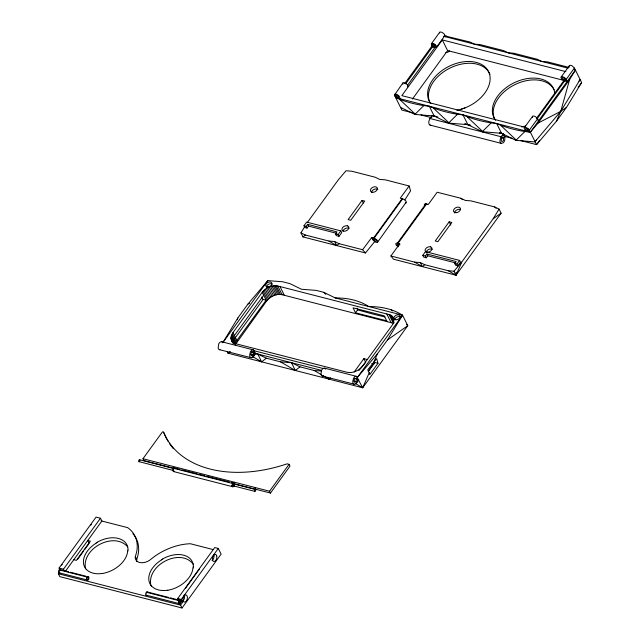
<?xml version="1.0" encoding="UTF-8"?>
<svg xmlns="http://www.w3.org/2000/svg" width="640" height="640" viewBox="0 0 640 640"><rect width="100%" height="100%" fill="white"/><g stroke="black" fill="none" stroke-linecap="round" stroke-linejoin="round"><path stroke-width="0.96" d="M439.52 32.984L439.712 32.24L440.56 32A3.24 1.472 36 0 1 442.536 32.688L443.816 33.664A2.992 1.36 36 0 1 444.832 35.688L436.384 47.392L432.448 46.896L431.264 43.936L439.712 32.24M230.992 338.448L231.224 336.168L232.944 332.656L262.216 292.328C265.744 287.712 271.928 284.736 277.752 285.984L389.008 314.528C394.232 315.408 395.16 322.112 391.896 325.608L362.624 365.936C359.088 370.552 352.904 373.512 347.08 372.28L235.832 343.736L232.072 341.384L230.992 338.448L233.608 343.696M127.824 551.2L127.896 550.08M193.152 567.968L193.224 566.84M237.328 319.76L237.824 317.984L247.896 304.12L267.832 280.632L282.536 281.752L290.056 283.68L301.512 289.272L316.216 290.392L323.736 292.32L335.192 297.912L402.544 315.2L407.776 325.68L362.696 387.776L227.984 353.208L227.12 351.472M569.584 79.672L538.072 123.08L530.344 132.176L395.632 97.608C406.152 102.28 417.864 105.096 429.312 106.256C439.832 110.92 451.544 113.736 462.992 114.896C473.512 119.56 485.216 122.376 496.672 123.536C507.184 128.208 518.896 131.024 530.344 132.176L575.424 70.088L569.584 79.672L560.728 111.376L556.496 121.144L536.56 144.632L520.76 140.576M355.272 383.448L362.696 387.776L369.216 372.72L367.752 369.776L376.656 358.632L377.984 363.296L369.76 374.624L369.216 372.72M373.344 363.2L377.408 353.8L387.48 339.936L402.544 315.2C392.44 308.728 380.712 306.544 368.864 306.56C358.76 300.088 347.032 297.904 335.192 297.912M398.088 246.752L396.336 245.192A3.24 1.472 36 0 1 395.784 243.664L396.76 243.064L399.752 243.776L390.888 255.984L393.512 259.216L456.032 275.256L461.728 262.096L493.24 218.688L499.08 209.104L494.64 206.936L471.096 200.896L465.4 200.464L460.968 198.296L437.168 192.232L428.304 204.44L425.312 203.736L424.336 204.336A3.24 1.472 36 0 0 424.536 205.304M389.008 314.528L393.368 323.272L282.112 294.72C276.288 293.48 270.104 296.456 266.576 301.072L235.976 343.736L231.616 334.992M371.712 237.528L373.104 240.176L374.856 241.736A2.992 1.36 36 0 0 377.264 242.352L377.752 241.368A3.24 1.472 36 0 0 376.72 239.72L374.776 238.376L371.712 237.528L362.6 249.712L339.048 243.672L334.616 241.504L328.92 241.072L305.376 235.032L300.936 232.864L304.824 226.472M377.6 242.152L406.304 202.04A3.24 1.472 36 0 0 405.272 200.392L403.328 199.04L400.264 198.192L409.128 185.984L385.384 179.848L379.688 179.416L375.256 177.248L351.704 171.208L346.016 170.776L338.288 179.872L307.36 222.48M407.48 86.912L408.016 86.4A2.992 1.36 36 0 0 407 84.368L405.728 83.392A3.24 1.472 36 0 0 403.744 82.712L402.896 82.952L394.448 95.072L401.848 110.064L412.384 112.768M402.896 82.952L402.888 84.2M436.384 47.392L436.568 47.072A2.992 1.36 36 0 0 435.56 45.04L434.28 44.064A3.24 1.472 36 0 0 432.296 43.376L431.448 43.616M524.392 127.624L524.208 127.944A2.992 1.36 36 0 0 525.224 129.976L527.872 131.536L529.328 131.392L528.992 129.6L527.224 128.064A3.24 1.472 36 0 0 525.24 127.384L524.392 127.624L532.656 116.248L533.504 116.008A3.24 1.472 36 0 1 535.48 116.688L537.256 118.216L538.608 120.8L539.552 121.04M532.656 116.248L532.472 116.568A2.992 1.36 36 0 0 532.64 117.496M556.496 121.144L566.568 107.28L581.632 82.544L574.408 68.056L572.296 65.984A3.24 1.472 36 0 0 570.312 65.296L569.464 65.536L561.024 77.232A2.992 1.36 36 0 0 562.032 79.264L564.008 80.6L568.104 81.712M537.592 120.016L537.6 118.768L536.36 118.448M569.464 65.536L569.28 65.856A2.992 1.36 36 0 0 569.28 66.28M574.4 69.304L574.408 68.056L566.152 79.44L566.144 80.688L564.688 80.832L562.856 79.032A1.496 0.68 36 0 1 562.344 78.016L562.616 77.76A1.616 0.736 36 0 1 563.856 78.08C566.32 79.088 563.152 81.368 565.28 78.296L564.032 77.36A3.24 1.472 36 0 0 562.056 76.672L561.208 76.912M503.336 133.776L500.648 137.632L499.952 140.696A3.936 2.304 -75.6 0 0 501.28 143.368L503.224 142.792A4.256 2.496 -75.6 0 0 504.736 140.256L504.944 137.24L503.336 133.776L499.488 132.784M501.832 138.104L501.224 140.064A1.968 1.152 -75.6 0 0 501.888 141.4L502.528 141.344A2.128 1.248 -75.6 0 0 503.616 139.848L503.376 137.648L501.832 138.104L501.168 136.768L429.96 118.496L428.816 121.392L428.848 123.368A3.928 2.296 -75.6 0 0 430.072 125.096L501.28 143.368M221.8 341.784L253.416 349.896L255.704 353.504L252.928 357.184L251.608 357.832L219.368 349.64A3.928 2.296 -75.6 0 1 218.144 347.912L218.736 343.912A4.256 2.496 -75.6 0 1 220.52 341.904L221.8 341.784L222.76 342.72L237.824 317.984M404.96 199.76L410.552 190.872L409.128 185.984M404.688 83.6L432.408 45.416M433.776 43.672L432.68 45.184L434.088 46.4L435.24 46.288A1.496 0.68 36 0 0 434.736 45.272L434.096 44.784A1.616 0.736 36 0 0 432.856 44.464L432.68 45.184L431.44 44.872L432.88 46.488L434.928 47.536L407.552 85.248M405.648 83.824L432.528 46.792M307.072 228.112L304.864 227.544L303.984 225.776L306.656 222.104L340.8 230.864L341.68 232.632L339.016 236.312L336.36 235.624L335.48 233.864L336.928 231.864L307.64 224.352L306.192 226.344L307.072 228.112L308.52 226.112L307.64 224.352M435.528 45L434.424 46.52L434.928 47.536M565.856 71.624L442.288 39.912L401.832 95.64L525.4 127.352M60.12 570.16L59.072 568.056L96.072 517.096L100.48 518.232L101.872 521.032L65.44 571.224M222.76 342.72L267.832 280.632M399.976 99.728L400.592 98.88M445.664 36.792L446.28 35.944M178.408 599.936L177.712 598.536L214.728 547.544L218.288 548.456L221.12 554.144L182.024 608L59.808 576.64L58.368 573.752L59.416 572.304M173.8 468.248L143.88 460.576L142.96 458.736L162.48 431.848L163.536 432.12A120.632 81.032 -26.5 0 0 287.112 463.832L289.072 464.336L289.992 466.168L270.472 493.056L233.632 483.608M64.184 570.592L63.48 569.192L100.48 518.232M234.384 335.56L263.664 295.232M235 338.136L263.104 299.416L266.136 300.2L236.864 340.528M77.568 559.384L83.376 551.376M84.536 549.776L88.6 544.176M412.424 99.048L447.608 50.584L442.288 39.912M362.064 200.392L348.128 219.6L350.752 220.272L364.696 201.072L362.064 200.392L363.376 203.024M339.016 236.312L338.136 234.544L340.8 230.864M254.616 355L253.08 352.04L252.168 351.92A2.128 1.248 -75.6 0 0 251.08 353.416L250.928 354.456A1.968 1.152 -75.6 0 0 251.592 355.792L253.128 354.728L253.288 352.328L254.376 350.832L323.656 368.616M373.528 238.056L402.08 198.728L402.672 198.816L374.12 238.144L372.72 238.32L372.752 239.616M374.672 241.584L365.472 252.968L302.96 236.92L300.936 232.864M426.56 204.056L425.896 203.824L397.344 243.16L398 243.384L426.56 204.056L427.24 204.416M357.136 308.152L357.624 309.872L355.504 312.792L386.688 320.792M512.24 138.384L504.672 136.448L503.584 137.944L501.664 137.448M426.328 257.768L423.672 257.088L422.792 255.32L425.456 251.64L459.608 260.408L460.488 262.168L457.816 265.848L455.616 265.28L454.736 263.512L456.184 261.52L426.896 254L425.448 256L426.328 257.768L427.776 255.768L426.896 254M449.184 221.8L435.24 241.008L437.872 241.68L451.808 222.48L449.184 221.8L450.84 225.128M185.44 588.344L199.384 569.136M182.024 608L180.584 605.112L182.664 602.248L181.272 599.448L218.288 548.456M524.776 131.752L525.392 130.904M528.472 129.008L527.368 130.52L527.872 131.536M536.888 117.84L563.856 80.688M537.296 118.552L564.688 80.832M537.6 118.768L529.336 130.144L527.04 128.792A1.616 0.736 36 0 0 525.8 128.472L525.536 128.728A1.496 0.68 36 0 0 526.04 129.744L527.672 130.568L528.096 129.824M354.192 371.96L363.856 358.648L367.672 359.632M270.472 493.056L269.552 491.224L289.072 464.336M402.544 315.2L356.384 378.784L355.96 381.616L354.688 382.248A1.968 1.152 -75.6 0 1 354.024 380.912L354.176 379.872A2.128 1.248 -75.6 0 1 355.264 378.376L356.384 378.784L354.448 378.288M358.8 379.96L356.024 383.64L354.704 384.288L322.192 376.024A3.928 2.296 -75.6 0 1 320.968 374.296L321.56 370.296A4.256 2.496 -75.6 0 1 323.344 368.288L324.624 368.168L356.512 376.352L362.696 387.776M536.208 140.024L535.056 141.616L560.728 111.376L580.128 79.528L578.976 81.12M368.304 371.376L374.768 362.472L377.984 363.296M539.496 140.576L536.56 144.632L529.352 130.128M578.12 87.376L581.632 82.544M457.816 265.848L456.936 264.08L459.608 260.408M455.28 273.848L456.448 272.24M390.888 255.984L414.632 262.12L420.328 262.552L424.76 264.72L448.312 270.76L456.032 275.256L501.104 213.16L499.08 209.104M368.28 371.2L374.712 362.392M358.848 370.576L365.096 363.144M377.408 353.8L357.472 377.288L357.776 380.056L356.632 382.952L355.96 381.616L354.032 381.12M448.312 270.76L454.008 271.192L461.728 262.096M501.168 136.768L503.096 135.432L504.672 136.448M423.616 105.816L414.888 114.408L400.512 107.392M457.296 114.464L448.56 123.056L434.192 116.032L414.888 114.408M490.976 123.104L482.24 131.696L467.872 124.672L448.56 123.056M524.656 131.744L515.92 140.336L501.528 133.312L482.24 131.696M302.96 236.92L305.376 235.032M328.92 241.072L336.64 245.568L339.048 243.672M227.984 353.208L230.304 351.384M252.584 356.568L261.664 361.848L266.304 358.2L280.488 361.84L291.448 362.68L299.976 366.848L314.168 370.488L321.136 371.016M414.632 262.12L422.352 266.616L424.76 264.72M280.488 361.84L295.344 370.488L299.976 366.848M323.24 375.768L329.016 379.128L330.568 377.92M566.568 107.28L560.728 111.376L538.072 123.08M493.24 218.688L501.104 213.16M387.48 339.936L407.776 325.68L406.384 324.344M406.152 202.816L405.816 203.024A2.992 1.36 36 0 1 405.344 203.088M96.064 543.056L97.4 542.256M161.392 559.816L162.728 559.016M394.632 94.328L395.488 94.088A3.24 1.472 36 0 1 397.464 94.768L398.744 95.744A2.992 1.36 36 0 1 399.752 97.776L398.72 98.336L397.44 98.008L394.624 95.576L397.272 97.112L398.432 96.992A1.496 0.68 36 0 0 397.92 95.976L397.288 95.496A1.616 0.736 36 0 0 396.048 95.176L395.864 95.896M247.896 304.12L249.632 303.216M430.824 103.648A33.144 22.264 -26.5 0 1 447.488 67.112A33.144 22.264 -26.5 0 1 488.88 72.28A33.144 22.264 -26.5 0 1 464.992 107.912L460.936 109.312A33.144 22.264 -26.5 0 1 456.848 110.32M460.936 109.312L464.992 107.912M431.888 117.16L429.96 118.496L432.128 115.504L437.904 116.984M323.472 375.912L322.192 376.024M102.472 573.432L101.04 573.624A22.76 15.288 -26.5 0 1 87 570.024L86.248 569.272M167.8 590.2L166.368 590.384A22.76 15.288 -26.5 0 1 152.328 586.784L151.576 586.032M401.608 198.784L402.08 198.728M443.792 36.248L444.296 36.2M444.424 35.8L469.952 42L474.392 44.16L480.088 44.592L503.632 50.64L508.064 52.808L513.76 53.24L537.312 59.28L541.744 61.448L547.44 61.88L569.104 67.44M515.92 140.336L535.224 141.96M255.448 353.856L257.768 354.032L266.304 358.2M371.76 363.392L374.576 363.696M430.072 125.096L430.696 125.168M253.416 349.896L252.136 350.016A4.256 2.496 -75.6 0 0 250.352 352.024L249.656 355.08A3.936 2.304 -75.6 0 0 250.984 357.752M219.368 349.64L219.992 349.72M356.512 376.352L355.232 376.472A4.256 2.496 -75.6 0 0 353.448 378.48L352.752 381.536A3.936 2.304 -75.6 0 0 354.08 384.208M444.016 36.368L568.104 68.208M564.912 79.12L566.152 79.44L567.16 81.464M447.608 50.584L564.424 80.56M464.848 123.896L470.624 125.376M432.264 115.544L436.112 116.528M464.984 123.936L470.752 125.416M499.624 132.824L503.472 133.808M421.008 114.976L430.592 117.432M427.776 255.768L455.176 262.8M308.52 226.112L336.864 233.384M422.792 255.32L425.448 256M454.736 263.512L456.936 264.08M303.984 225.776L306.192 226.344M335.48 233.864L338.136 234.544M357.624 309.872C366.864 312.392 375.656 314.968 385.008 316.896M251.368 351.84L253.288 352.328M255.704 353.504L321.272 370.328M250.952 354.672L252.864 355.16L253.536 356.496L254.68 353.6L254.376 350.832M142.96 458.736L269.552 491.224M176.112 468.408L179.936 469.392M181.848 469.88L197.136 473.808M199.048 474.296L204.784 475.768M206.696 476.256L229.64 482.144M231.552 482.632L234.416 483.368M173.432 468.28L232.696 483.488M139.592 459.776L173.368 468.448M233.192 483.792L255.384 489.488A0.984 0.576 -75.6 0 1 255.424 491.08A0.984 0.576 -75.6 0 1 254.496 490.72A0.984 0.576 -75.6 0 1 255.384 489.488M139.024 461.656L172.8 470.32M231.664 485.424L254.816 491.368M173.52 471.544L232.784 486.752M101.12 520.832L127.656 527.64A46.696 31.368 -26.5 0 1 133.512 533.576L134.568 535.328A47.776 32.096 -26.5 0 1 136.704 541.104L137.056 543.184A48.96 32.888 -26.5 0 1 136.648 552.008L135.36 556.608L136.8 559.496M213.12 549.576L190.344 543.728A46.696 31.368 -26.5 0 0 179.064 545.264L176.2 546.008A47.776 32.096 -26.5 0 0 167.664 549.048L164.88 550.32A48.96 32.888 -26.5 0 0 154.36 556.552L149.608 560.264A10.272 6.896 -26.5 0 1 139.544 562.488A10.272 6.896 -26.5 0 1 135.288 556.624M73.808 559.696L76.416 560.368L90.36 541.16L87.744 540.496L89.184 543.376M59.072 568.056L63.48 569.192M177.712 598.536L181.272 599.448M68.592 571.768L60.912 569.792A2.016 1.176 -75.6 0 0 58.76 570.816A2.016 1.176 -75.6 0 0 59.912 573.128M70.512 572.256L85.864 576.2M168.24 597.336L148.048 592.152A2.016 1.176 -75.6 0 0 145.888 593.176A2.016 1.176 -75.6 0 0 147.04 595.488M170.16 597.832L180.736 600.544M59.192 569.912L87.024 577.056M146.328 592.272L179.016 600.656M180.888 601.792L182.664 602.248M58.808 572.704L86.632 579.84M145.936 595.056L178.632 603.448M58.368 573.752L180.584 605.112M398 243.384L399.952 244.736M516.776 140.552L501.104 125.704M483.096 131.912L467.432 117.064M449.416 123.272L433.752 108.416M415.744 114.632L400.072 99.776M362.6 249.712L365.472 252.968M314.168 370.488L321.592 374.808M324.624 368.168L325.584 369.104M398.24 246L397.608 245.504A1.616 0.736 36 0 1 397.088 244.456L397.336 244.184A1.496 0.68 36 0 1 398.536 244.496L399.168 244.992M494.64 206.936L496.08 208.32M460.968 198.296L462.4 199.68M391.088 309.608L392.48 310.944M323.736 292.32L325.824 294.336M565.312 78.336L566.152 79.44M261.496 297.088L263.104 299.416M127.744 546.88C113.944 531.104 81.376 548.456 85.536 568.616M193.568 564.552C180.696 547.128 146.48 564.96 150.864 585.384M496.672 123.536L501.544 133.32M462.992 114.896L467.872 124.672M429.312 106.256L434.192 116.032M397.608 97.224L398.12 98.24M454.008 271.192L456.032 275.256M420.328 262.552L422.352 266.616M392.768 316.88L394.072 319.504M392.056 316.096L393.8 319.592M391.176 315.44L393.792 320.68M390.16 314.912L394.08 322.784M386.776 313.96L391.136 322.696M387.12 321.672L384.208 315.824L353.024 307.824L355.936 313.664M334.616 241.504L336.64 245.568M363.856 358.648L365.72 362.4M328.152 377.392L329.016 379.128M279.984 286.552L284.344 295.296M277.752 285.984L282.112 294.72M276.08 285.696L280.44 294.44M274.76 285.664L279.112 294.408M273.376 285.776L277.736 294.52M271.968 286.032L276.32 294.776M270.544 286.432L274.904 295.176M269.136 286.96L273.496 295.704M267.768 287.616L272.128 296.36M266.464 288.384L270.824 297.128M265.232 289.256L269.592 298M264.104 290.216L268.464 298.952M263.096 291.24L267.448 299.984M262.216 292.328L266.576 301.072M291.448 362.68L295.344 370.488M257.768 354.032L261.664 361.848M232.944 332.656L237.296 341.4M232.192 333.816L236.552 342.552M231.224 336.168L235.144 344.04M234.68 343.352L235.552 345.096M231.016 337.328L234.064 343.448M231.168 339.512L232.944 343.128M231.528 340.496L232.4 342.24M254.92 487.464L255.832 489.304M163.536 432.12L164.456 433.952A120.632 81.032 -26.5 0 0 168.336 441.664M213.608 554.488L213.888 555.152A3.592 2.104 -75.6 0 1 212.048 560.52M454.584 213.016A3.728 2.504 -26.5 0 1 456.704 210.016A3.728 2.504 -26.5 0 1 460.552 209.6M371.52 192.208A3.728 2.504 -26.5 0 1 374.136 189.368A3.728 2.504 -26.5 0 1 377.824 189.448M426.2 252.328A3.664 2.464 -26.5 0 1 430.792 248.936L431.6 249.048A3.664 2.464 -26.5 0 1 432.272 249.336M343.048 231.328A3.664 2.464 -26.5 0 1 347.64 227.936L348.44 228.04A3.664 2.464 -26.5 0 1 349.112 228.328M430.136 102.96A33.144 22.264 -26.5 0 1 450.632 67.752A33.144 22.264 -26.5 0 1 489.952 74.512M494.904 119.584A33.144 22.264 -26.5 0 1 514.424 84.848A33.144 22.264 -26.5 0 1 554.12 89.8M495.584 120.264A33.144 22.264 -26.5 0 1 515.488 82.136A33.144 22.264 -26.5 0 1 554.832 93.664M525.704 125.936A33.144 22.264 -26.5 0 1 521.616 126.944M449.52 50.88A3.328 2.24 -26.5 0 1 445.824 52.544M266.584 287.32A3.328 2.24 -26.5 0 1 268.488 284.352A3.328 2.24 -26.5 0 1 272.184 284.184M394.832 319.448A3.328 2.24 -26.5 0 1 397.184 316.928A3.328 2.24 -26.5 0 1 400.464 317.016M139.76 461.16A0.984 0.576 -75.6 0 1 138.792 461.424A0.984 0.576 -75.6 0 1 139.128 459.904A0.984 0.576 -75.6 0 1 139.92 460.432M134.192 535.328A48.048 32.28 -26.5 0 1 136.688 559.496A10.272 6.896 -26.5 0 0 136.784 561.456M132.872 533.736A48.048 32.28 -26.5 0 1 133.768 534.784M127.64 551.24A24.272 16.304 -26.5 0 1 102.464 573.496M97.344 542.176A23.192 15.576 -26.5 0 1 128.016 550.048M86.184 569.32A24.272 16.304 -26.5 0 1 96.152 543.16M192.968 568.008A24.272 16.304 -26.5 0 1 167.792 590.256M162.672 558.944A23.192 15.576 -26.5 0 1 193.344 566.808M151.512 586.08A24.272 16.304 -26.5 0 1 161.48 559.928M146.424 593.064A1.224 0.72 -75.6 0 1 146.952 592.464M61.72 565.096A3.592 2.104 -75.6 0 1 62.216 564.432M90.848 525.088A3.592 2.104 -75.6 0 1 91.296 524.336M184.08 594.984A3.592 2.104 -75.6 0 1 183.736 599.904L183.24 600.568A3.592 2.104 -75.6 0 1 182.68 601.048M59.224 572.144A1.224 0.72 -75.6 0 1 59.184 571M173.416 448.72A120.632 81.032 -26.5 0 1 169.36 443.288M174.472 471.28A2.016 1.176 -75.6 0 1 172.944 470.816A2.016 1.176 -75.6 0 1 173.528 468.16A2.016 1.176 -75.6 0 1 175.152 468.16M234.464 485.256A2.016 1.176 -75.6 0 1 232.368 486.384A2.016 1.176 -75.6 0 1 233.096 483.072A2.016 1.176 -75.6 0 1 234.576 484.744M173.76 470.792A1.224 0.72 -75.6 0 1 173.592 470.688M173.424 469.368A1.224 0.72 -75.6 0 1 173.688 468.816M233.928 485.36A1.224 0.72 -75.6 0 1 232.768 485.784A1.224 0.72 -75.6 0 1 233 483.952A1.224 0.72 -75.6 0 1 234.08 484.168M373.936 239.28L373.856 239.44A1.616 0.736 36 0 0 374.376 240.488L375.008 240.984A1.496 0.68 36 0 0 376.208 241.296L376.464 241.024A1.616 0.736 36 0 0 375.936 239.976L375.312 239.48A1.496 0.68 36 0 0 374.104 239.176L373.936 239.28M184.28 595.8L183.776 596.464A3.592 2.104 -75.6 0 0 183.264 601.096A3.592 2.104 -75.6 0 0 186.064 601.296L186.56 600.632A3.592 2.104 -75.6 0 0 187.208 596.344L186.904 595.704A3.592 2.104 -75.6 0 0 184.28 595.8M347.344 225.832L346.536 225.728A3.664 2.464 -26.5 0 0 341.952 229.568A3.664 2.464 -26.5 0 0 347.152 230.28A3.664 2.464 -26.5 0 0 347.344 225.832M430.496 246.84L429.696 246.736A3.664 2.464 -26.5 0 0 425.112 250.576A3.664 2.464 -26.5 0 0 430.312 251.28A3.664 2.464 -26.5 0 0 430.496 246.84M216.712 555.88L216.432 555.216A3.592 2.104 -75.6 0 0 213.568 555.424A3.592 2.104 -75.6 0 0 212.56 560.048L212.832 560.712A3.592 2.104 -75.6 0 0 215.704 560.504A3.592 2.104 -75.6 0 0 216.712 555.88M456.144 212.688A3.728 2.504 -26.5 0 0 460.384 208.336A3.728 2.504 -26.5 0 0 454.472 208.672A3.728 2.504 -26.5 0 0 456.144 212.688M372.512 192.304A3.728 2.504 -26.5 0 0 377.4 188.352A3.728 2.504 -26.5 0 0 371.8 187.912A3.728 2.504 -26.5 0 0 372.512 192.304M267.616 286.968A3.328 2.24 -26.5 0 0 271.928 283.4A3.328 2.24 -26.5 0 0 266.896 283.072A3.328 2.24 -26.5 0 0 267.616 286.968M395.792 319.76A3.328 2.24 -26.5 0 0 400.176 316.248A3.328 2.24 -26.5 0 0 395.192 315.824A3.328 2.24 -26.5 0 0 395.792 319.76M180.352 603.328A2.016 1.176 -75.6 0 0 180.264 600.072A2.016 1.176 -75.6 0 0 178.44 602.584A2.016 1.176 -75.6 0 0 180.352 603.328M180.096 602.792A1.224 0.72 -75.6 0 0 180.024 600.824A1.224 0.72 -75.6 0 0 178.928 602.368A1.224 0.72 -75.6 0 0 180.096 602.792M88.104 579.192A1.224 0.72 -75.6 0 0 88.032 577.216A1.224 0.72 -75.6 0 0 86.936 578.768A1.224 0.72 -75.6 0 0 88.104 579.192M88.36 579.728A2.016 1.176 -75.6 0 0 88.272 576.464A2.016 1.176 -75.6 0 0 86.448 578.976A2.016 1.176 -75.6 0 0 88.36 579.728"/></g></svg>
